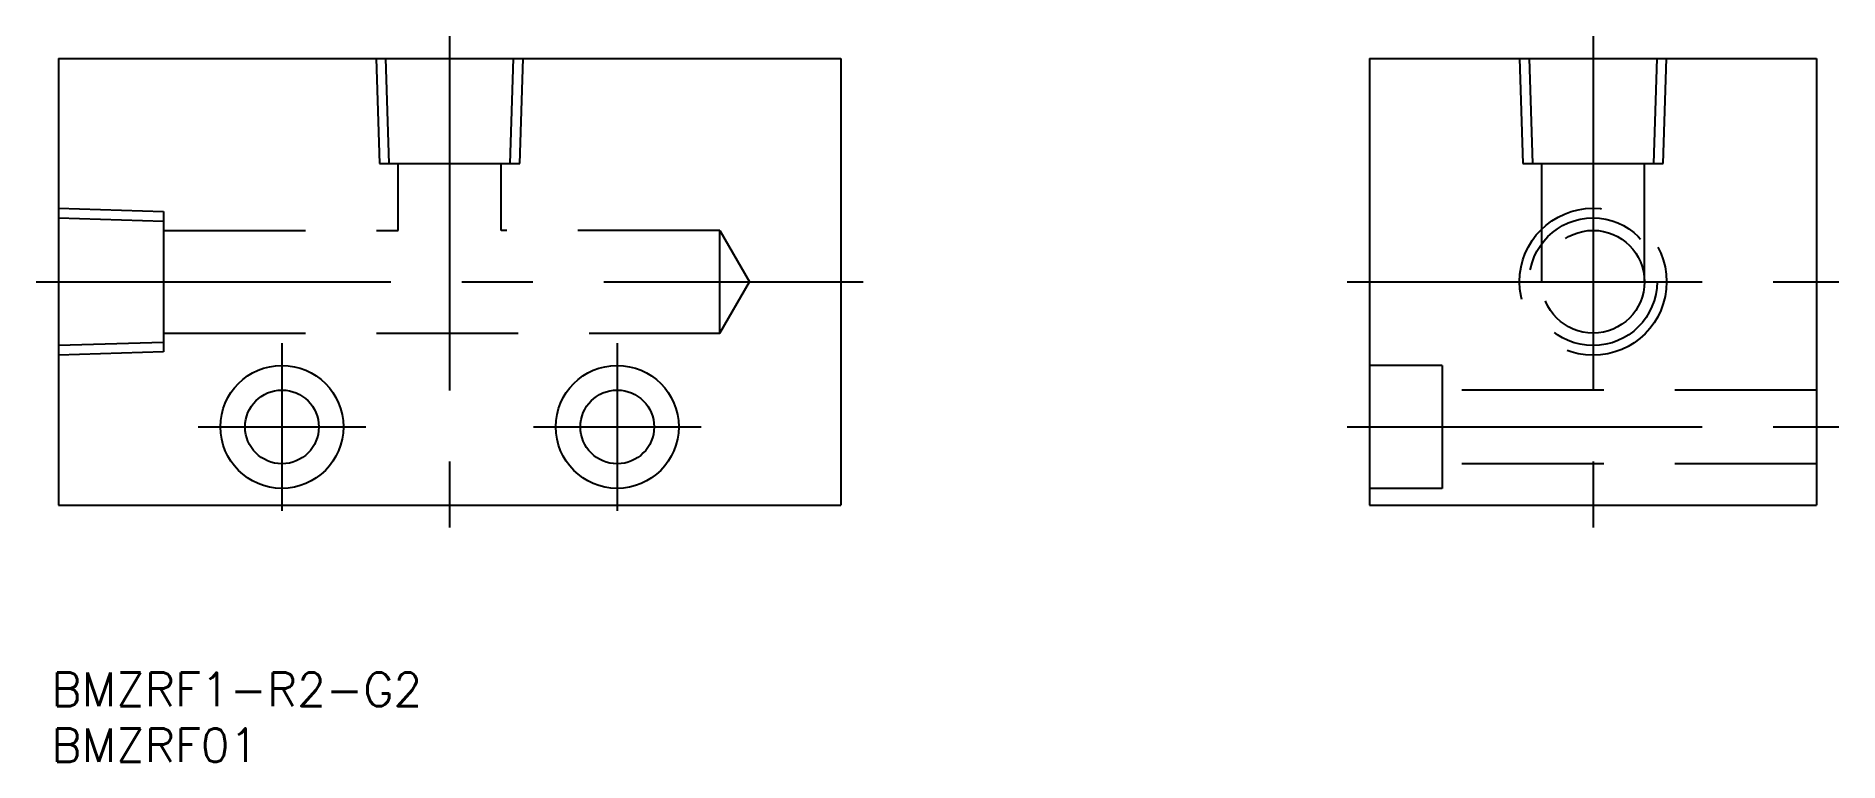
# Model space of a CAD drawing. Extents: x -2 to 159, y -23 to 42.
import ezdxf

# ---------------------------------------------------------------- set-up
doc = ezdxf.new("R2010")
doc.units = 0
doc.linetypes.add('CENTER', pattern=[50.8, 31.75, -6.35, 6.35, -6.35])
doc.linetypes.add('DASHED', pattern=[19.05, 12.7, -6.35])
doc.layers.get('0').update_dxf_attribs({"linetype": 'CONTINUOUS'})
doc.layers.add('CENTER', color=1, linetype='CONTINUOUS')
doc.styles.get("Standard").update_dxf_attribs({"font": 'txt.shx', "height": 3, "bigfont": 'bigfont.shx'})

# ---------------------------------------------------------------- blocks, each defined once
blk = doc.blocks.new('*U2')
at = {"color": 7, "linetype": 'CONTINUOUS'}
blk.add_text('BMZRF1-R2-G2', height=3, dxfattribs=at).set_placement((-0.625, -18))
blk = doc.blocks.new('*U3')
at = {"color": 7, "linetype": 'CONTINUOUS'}
blk.add_text('BMZRF01', height=3, dxfattribs=at).set_placement((-0.625, -23))

msp = doc.modelspace()

# ---------------------------------------------------------------- linework, layer by layer
at = {"color": 7, "linetype": 'CONTINUOUS'}
for p, q in [((0, 40), (70, 40)), ((0, 40), (0, 0)), ((70, 40), (70, 0)), ((117.31, 40), (117.31, 0)), ((117.31, 40), (157.31, 40)), ((157.31, 40), (157.31, 0)), ((0, 0), (70, 0)), ((117.31, 0), (157.31, 0))]:
    msp.add_line(p, q, dxfattribs=at)
at = {"color": 3, "linetype": 'DASHED'}
for p, q in [((28.42, 40), (28.72, 30.6)), ((29.28, 40), (29.57, 30.6)), ((40.43, 30.6), (40.72, 40)), ((41.28, 30.6), (41.58, 40)), ((130.73, 40), (131.02, 30.6)), ((131.58, 40), (131.88, 30.6)), ((142.74, 30.6), (143.03, 40)), ((143.59, 30.6), (143.89, 40)), ((28.72, 30.6), (41.28, 30.6)), ((30.4, 24.6), (30.4, 30.6)), ((39.6, 24.6), (39.6, 30.6)), ((131.02, 30.6), (143.59, 30.6)), ((132.71, 20), (132.71, 30.6)), ((141.91, 20), (141.91, 30.6)), ((0, 26.58), (9.4, 26.28)), ((9.4, 26.28), (9.4, 13.72)), ((0, 25.72), (9.4, 25.43)), ((9.4, 24.6), (30.4, 24.6)), ((59.18, 24.6), (39.6, 24.6)), ((59.18, 15.4), (59.18, 24.6)), ((59.18, 24.6), (61.84, 20)), ((59.18, 15.4), (61.84, 20)), ((9.4, 14.57), (0, 14.28)), ((9.4, 15.4), (59.18, 15.4)), ((9.4, 13.72), (0, 13.42)), ((123.81, 12.5), (117.31, 12.5)), ((123.81, 12.5), (123.81, 1.5)), ((157.31, 10.3), (123.81, 10.3)), ((157.31, 3.7), (123.81, 3.7)), ((123.81, 1.5), (117.31, 1.5))]:
    msp.add_line(p, q, dxfattribs=at)
for radius in [6.58, 5.72, 4.6]:
    msp.add_circle((137.31, 20), radius, dxfattribs=at)
at = {"color": 7, "linetype": 'CONTINUOUS'}
for centre, radius in [((20, 7), 5.5), ((50, 7), 5.5), ((20, 7), 3.3), ((50, 7), 3.3)]:
    msp.add_circle(centre, radius, dxfattribs=at)
at = {"layer": 'CENTER', "color": 1, "linetype": 'CENTER'}
for p, q in [((35, 42), (35, -2)), ((137.31, 42), (137.31, -2)), ((-2, 20), (72, 20)), ((115.31, 20), (159.31, 20)), ((20, 14.5), (20, -0.5)), ((50, 14.5), (50, -0.5)), ((12.5, 7), (27.5, 7)), ((42.5, 7), (57.5, 7)), ((115.31, 7), (159.31, 7))]:
    msp.add_line(p, q, dxfattribs=at)

# ---------------------------------------------------------------- block references
at = {"color": 7, "linetype": 'CONTINUOUS'}
for name in ['*U2', '*U3']:
    msp.add_blockref(name, (0, 0), dxfattribs=at)

doc.saveas('drawing.dxf')
